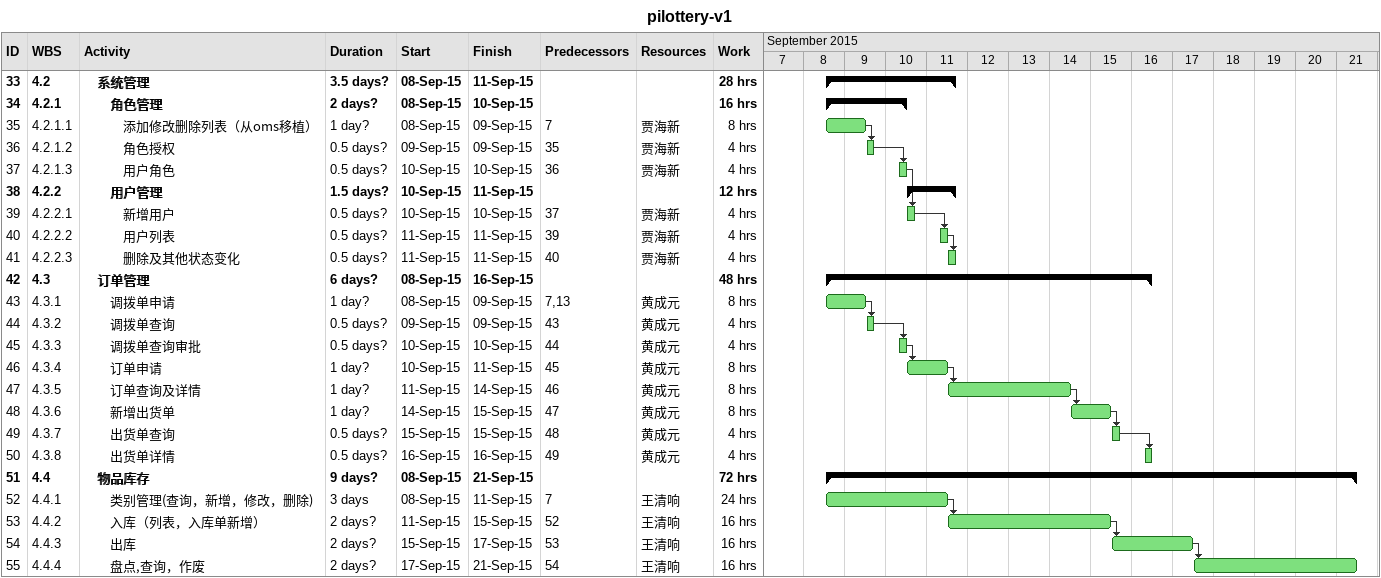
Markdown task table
pilottery-v1

| ID | WBS | Task | Duration | Start | Finish | Predecessors | Resources | Work (h) |
|---|---|---|---|---|---|---|---|---|
| 33 | 4.2 | **系统管理** | 3.5d? | 2015-09-08 | 2015-09-11 |  |  | 28 |
| 34 | 4.2.1 | **角色管理** | 2d? | 2015-09-08 | 2015-09-10 |  |  | 16 |
| 35 | 4.2.1.1 | 添加修改删除列表（从oms移植） | 1d? | 2015-09-08 | 2015-09-09 | 7 | 贾海新 | 8 |
| 36 | 4.2.1.2 | 角色授权 | 0.5d? | 2015-09-09 | 2015-09-09 | 35 | 贾海新 | 4 |
| 37 | 4.2.1.3 | 用户角色 | 0.5d? | 2015-09-10 | 2015-09-10 | 36 | 贾海新 | 4 |
| 38 | 4.2.2 | **用户管理** | 1.5d? | 2015-09-10 | 2015-09-11 |  |  | 12 |
| 39 | 4.2.2.1 | 新增用户 | 0.5d? | 2015-09-10 | 2015-09-10 | 37 | 贾海新 | 4 |
| 40 | 4.2.2.2 | 用户列表 | 0.5d? | 2015-09-11 | 2015-09-11 | 39 | 贾海新 | 4 |
| 41 | 4.2.2.3 | 删除及其他状态变化 | 0.5d? | 2015-09-11 | 2015-09-11 | 40 | 贾海新 | 4 |
| 42 | 4.3 | **订单管理** | 6d? | 2015-09-08 | 2015-09-16 |  |  | 48 |
| 43 | 4.3.1 | 调拨单申请 | 1d? | 2015-09-08 | 2015-09-09 | 7, 13 | 黄成元 | 8 |
| 44 | 4.3.2 | 调拨单查询 | 0.5d? | 2015-09-09 | 2015-09-09 | 43 | 黄成元 | 4 |
| 45 | 4.3.3 | 调拨单查询审批 | 0.5d? | 2015-09-10 | 2015-09-10 | 44 | 黄成元 | 4 |
| 46 | 4.3.4 | 订单申请 | 1d? | 2015-09-10 | 2015-09-11 | 45 | 黄成元 | 8 |
| 47 | 4.3.5 | 订单查询及详情 | 1d? | 2015-09-11 | 2015-09-14 | 46 | 黄成元 | 8 |
| 48 | 4.3.6 | 新增出货单 | 1d? | 2015-09-14 | 2015-09-15 | 47 | 黄成元 | 8 |
| 49 | 4.3.7 | 出货单查询 | 0.5d? | 2015-09-15 | 2015-09-15 | 48 | 黄成元 | 4 |
| 50 | 4.3.8 | 出货单详情 | 0.5d? | 2015-09-16 | 2015-09-16 | 49 | 黄成元 | 4 |
| 51 | 4.4 | **物品库存** | 9d? | 2015-09-08 | 2015-09-21 |  |  | 72 |
| 52 | 4.4.1 | 类别管理(查询，新增，修改，删除) | 3d | 2015-09-08 | 2015-09-11 | 7 | 王清响 | 24 |
| 53 | 4.4.2 | 入库（列表，入库单新增） | 2d? | 2015-09-11 | 2015-09-15 | 52 | 王清响 | 16 |
| 54 | 4.4.3 | 出库 | 2d? | 2015-09-15 | 2015-09-17 | 53 | 王清响 | 16 |
| 55 | 4.4.4 | 盘点,查询，作废 | 2d? | 2015-09-17 | 2015-09-21 | 54 | 王清响 | 16 |
